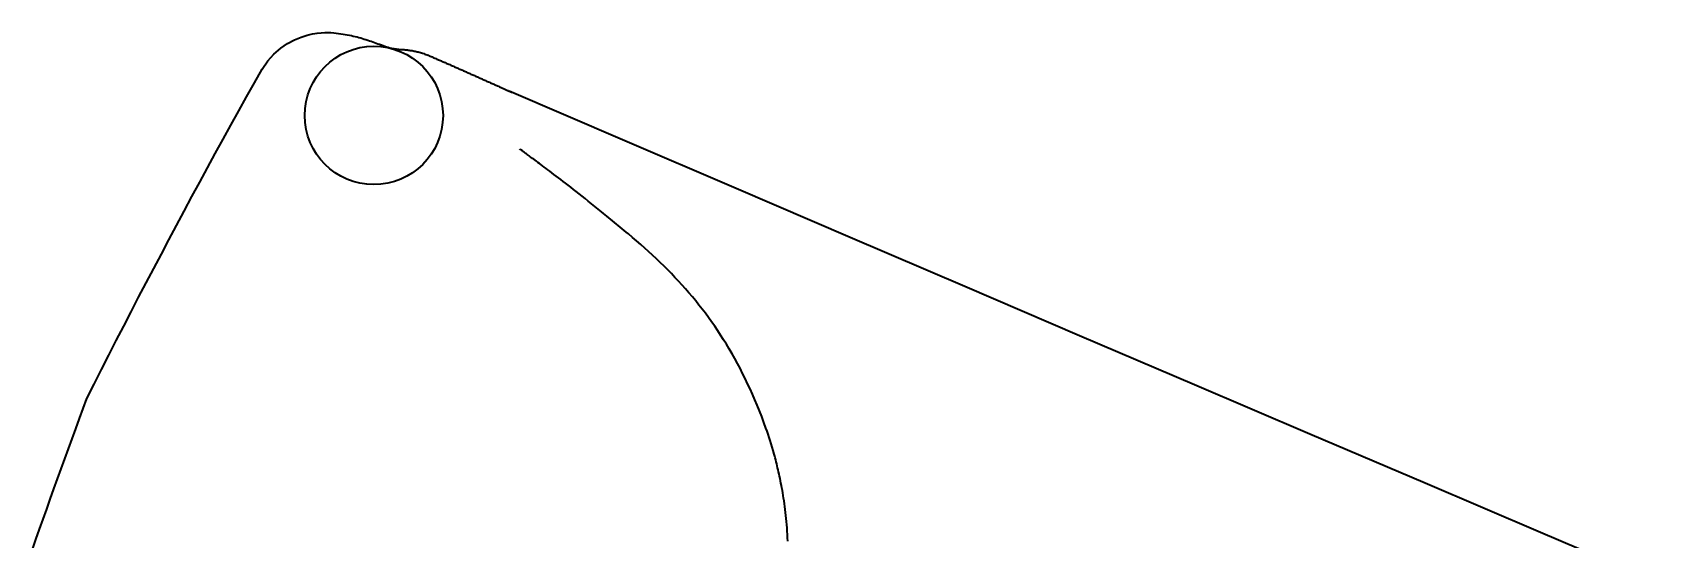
# Model space of a CAD drawing. Header units: millimetres. Extents: x -37281 to 954596, y -59787 to 956680.
# Drawn here: x 871581.96 to 871617.18, y -10736.09 to -10725.1 of the extents above; entities that cross this region are included whole.
import ezdxf

# ---------------------------------------------------------------- set-up
doc = ezdxf.new("R2010")
doc.units = ezdxf.units.MM
doc.header["$MEASUREMENT"] = 0
doc.layers.add('0_Pen_No__7', color=7, linetype='Continuous', lineweight=35)

msp = doc.modelspace()

# ---------------------------------------------------------------- linework, layer by layer
at = {"layer": '0_Pen_No__7', "linetype": 'Continuous', "flags": 128}
for points in [[(871586.944, -10725.89), (871587.062, -10725.714), (871587.197, -10725.564), (871587.344, -10725.439), (871587.495, -10725.336), (871587.645, -10725.256), (871587.789, -10725.195), (871587.921, -10725.152), (871588.035, -10725.126), (871588.133, -10725.111), (871588.221, -10725.101), (871588.3, -10725.097), (871588.371, -10725.096), (871588.435, -10725.099), (871588.494, -10725.104), (871588.548, -10725.11), (871588.599, -10725.116), (871588.649, -10725.123), (871588.697, -10725.13), (871588.744, -10725.137), (871588.789, -10725.145), (871588.834, -10725.154), (871588.877, -10725.163), (871588.919, -10725.173), (871588.96, -10725.183), (871589.001, -10725.193), (871589.041, -10725.204), (871589.08, -10725.215), (871589.118, -10725.226), (871589.156, -10725.238), (871589.194, -10725.25), (871589.231, -10725.262), (871589.269, -10725.275), (871589.305, -10725.287), (871589.342, -10725.3), (871589.379, -10725.313), (871589.416, -10725.326), (871589.454, -10725.339), (871589.491, -10725.352), (871589.529, -10725.366), (871589.567, -10725.379), (871589.605, -10725.392), (871589.642, -10725.405), (871589.679, -10725.417), (871589.715, -10725.43), (871589.751, -10725.442), (871589.786, -10725.453), (871589.821, -10725.465)], [(871589.737, -10725.437), (871589.75, -10725.439), (871589.76, -10725.44), (871589.77, -10725.441), (871589.78, -10725.443), (871589.791, -10725.444), (871589.801, -10725.446), (871589.812, -10725.447), (871589.822, -10725.449), (871589.833, -10725.45), (871589.843, -10725.452), (871589.854, -10725.453), (871589.864, -10725.455), (871589.874, -10725.456), (871589.887, -10725.458), (871589.899, -10725.46), (871589.912, -10725.462), (871589.923, -10725.463), (871589.934, -10725.465)], [(871589.915, -10725.462), (871589.931, -10725.463), (871589.949, -10725.464), (871589.96, -10725.464), (871589.972, -10725.465), (871589.984, -10725.465), (871589.997, -10725.466), (871590.011, -10725.467), (871590.026, -10725.468), (871590.042, -10725.469), (871590.058, -10725.471), (871590.075, -10725.473), (871590.093, -10725.475), (871590.112, -10725.477), (871590.131, -10725.48), (871590.151, -10725.483), (871590.172, -10725.486), (871590.193, -10725.49), (871590.215, -10725.494), (871590.237, -10725.498), (871590.259, -10725.503), (871590.282, -10725.508), (871590.305, -10725.513), (871590.328, -10725.519), (871590.352, -10725.525), (871590.375, -10725.532), (871590.399, -10725.539), (871590.423, -10725.547), (871590.448, -10725.555), (871590.472, -10725.563), (871590.496, -10725.572), (871590.52, -10725.581), (871590.545, -10725.591), (871590.569, -10725.601), (871590.589, -10725.61), (871590.609, -10725.618), (871590.63, -10725.627), (871590.65, -10725.636), (871590.67, -10725.645), (871590.69, -10725.653), (871590.71, -10725.662), (871590.73, -10725.671), (871590.75, -10725.679), (871590.77, -10725.688), (871590.791, -10725.697), (871590.811, -10725.705), (871590.831, -10725.714), (871590.851, -10725.723), (871590.871, -10725.732), (871590.891, -10725.74), (871590.911, -10725.749), (871590.931, -10725.758), (871590.951, -10725.767), (871590.971, -10725.775), (871590.991, -10725.784), (871591.011, -10725.793), (871591.032, -10725.802), (871591.052, -10725.811), (871591.072, -10725.819), (871591.092, -10725.828), (871591.112, -10725.837), (871591.132, -10725.846), (871591.152, -10725.854), (871591.172, -10725.863), (871591.192, -10725.872), (871591.212, -10725.881), (871591.232, -10725.89), (871591.252, -10725.899), (871591.272, -10725.907), (871591.292, -10725.916), (871591.312, -10725.925), (871591.332, -10725.934), (871591.352, -10725.943), (871591.372, -10725.952), (871591.392, -10725.96), (871591.412, -10725.969), (871591.432, -10725.978), (871591.452, -10725.987), (871591.472, -10725.996), (871591.492, -10726.005), (871591.512, -10726.014), (871591.532, -10726.023), (871591.552, -10726.032), (871591.572, -10726.041), (871591.592, -10726.049), (871591.613, -10726.058), (871591.633, -10726.067), (871591.653, -10726.076), (871591.673, -10726.085), (871591.693, -10726.094), (871591.713, -10726.103), (871591.733, -10726.112), (871591.753, -10726.121), (871591.773, -10726.13), (871591.793, -10726.139), (871591.813, -10726.148), (871591.833, -10726.157), (871591.853, -10726.166), (871591.873, -10726.175), (871591.893, -10726.184), (871591.913, -10726.192), (871591.933, -10726.201), (871591.953, -10726.21), (871591.972, -10726.219), (871591.992, -10726.228), (871592.011, -10726.236), (871592.031, -10726.245), (871592.05, -10726.254), (871592.069, -10726.262), (871592.088, -10726.271), (871592.106, -10726.279), (871592.125, -10726.287), (871592.142, -10726.295), (871592.16, -10726.303), (871592.177, -10726.31), (871592.193, -10726.318), (871592.209, -10726.325), (871592.224, -10726.331), (871592.239, -10726.338), (871592.252, -10726.344), (871592.265, -10726.35), (871592.278, -10726.355), (871592.289, -10726.36), (871592.3, -10726.365), (871592.31, -10726.369), (871592.326, -10726.377), (871592.34, -10726.383), (871592.351, -10726.388), (871592.363, -10726.393), (871592.373, -10726.397)], [(871581.958, -10736.302), (871582.034, -10736.084), (871582.112, -10735.865), (871582.189, -10735.646), (871582.266, -10735.428), (871582.344, -10735.21), (871582.422, -10734.991), (871582.501, -10734.773), (871582.58, -10734.555), (871582.659, -10734.338), (871582.738, -10734.12), (871582.818, -10733.902), (871582.897, -10733.685), (871582.978, -10733.467), (871583.059, -10733.25), (871583.14, -10733.033), (871583.298, -10732.718), (871583.457, -10732.403), (871583.616, -10732.089), (871583.777, -10731.775), (871583.938, -10731.462), (871584.1, -10731.149), (871584.262, -10730.836), (871584.425, -10730.524), (871584.589, -10730.212), (871584.754, -10729.9), (871584.918, -10729.589), (871585.084, -10729.277), (871585.25, -10728.966), (871585.418, -10728.654), (871585.586, -10728.342), (871585.754, -10728.031), (871585.923, -10727.721), (871586.093, -10727.411), (871586.263, -10727.103), (871586.433, -10726.797), (871586.603, -10726.492), (871586.773, -10726.19), (871586.944, -10725.89)], [(871617.175, -10736.997), (871614.676, -10735.934), (871612.175, -10734.869), (871609.674, -10733.803), (871607.174, -10732.736), (871604.678, -10731.67), (871602.187, -10730.605), (871599.702, -10729.541), (871597.225, -10728.48), (871594.758, -10727.422), (871592.302, -10726.367)], [(871598.347, -10736.122), (871598.344, -10736.049), (871598.34, -10735.978), (871598.335, -10735.906), (871598.331, -10735.836), (871598.325, -10735.767), (871598.319, -10735.698), (871598.313, -10735.631), (871598.306, -10735.565), (871598.299, -10735.499), (871598.291, -10735.435), (871598.283, -10735.373), (871598.274, -10735.311), (871598.266, -10735.251), (871598.257, -10735.192), (871598.248, -10735.134), (871598.238, -10735.077), (871598.229, -10735.022), (871598.219, -10734.968), (871598.209, -10734.915), (871598.199, -10734.863), (871598.189, -10734.813), (871598.179, -10734.764), (871598.169, -10734.715), (871598.159, -10734.668), (871598.148, -10734.621), (871598.138, -10734.576), (871598.127, -10734.531), (871598.117, -10734.487), (871598.106, -10734.444), (871598.096, -10734.401), (871598.085, -10734.359), (871598.074, -10734.318), (871598.063, -10734.278), (871598.052, -10734.238), (871598.031, -10734.161), (871598.008, -10734.086), (871597.986, -10734.013), (871597.964, -10733.942), (871597.941, -10733.873), (871597.919, -10733.806), (871597.896, -10733.74), (871597.873, -10733.675), (871597.827, -10733.547), (871597.78, -10733.421), (871597.731, -10733.298), (871597.682, -10733.176), (871597.632, -10733.057), (871597.581, -10732.939), (871597.529, -10732.823), (871597.476, -10732.709), (871597.422, -10732.596), (871597.367, -10732.485), (871597.311, -10732.376), (871597.254, -10732.269), (871597.196, -10732.163), (871597.137, -10732.059), (871597.077, -10731.956), (871597.015, -10731.855), (871596.953, -10731.755), (871596.89, -10731.657), (871596.826, -10731.56), (871596.761, -10731.464), (871596.695, -10731.37), (871596.628, -10731.276), (871596.559, -10731.184), (871596.49, -10731.094), (871596.42, -10731.004), (871596.349, -10730.915), (871596.276, -10730.828), (871596.203, -10730.741), (871596.129, -10730.656), (871596.053, -10730.571), (871595.977, -10730.487), (871595.899, -10730.405), (871595.821, -10730.323), (871595.741, -10730.241), (871595.661, -10730.161), (871595.579, -10730.081), (871595.496, -10730.002), (871595.413, -10729.924), (871595.328, -10729.846), (871595.242, -10729.768), (871595.155, -10729.692), (871595.067, -10729.615), (871594.978, -10729.539), (871594.888, -10729.464), (871594.843, -10729.427), (871594.799, -10729.39), (871594.755, -10729.354), (871594.712, -10729.318), (871594.669, -10729.282), (871594.627, -10729.248), (871594.585, -10729.213), (871594.544, -10729.179), (871594.503, -10729.146), (871594.463, -10729.113), (871594.423, -10729.08), (871594.384, -10729.048), (871594.345, -10729.017), (871594.306, -10728.985), (871594.269, -10728.955), (871594.231, -10728.924), (871594.158, -10728.865), (871594.086, -10728.808), (871594.017, -10728.752), (871593.949, -10728.698), (871593.883, -10728.646), (871593.819, -10728.595), (871593.757, -10728.546), (871593.696, -10728.498), (871593.638, -10728.452), (871593.581, -10728.408), (871593.525, -10728.365), (871593.472, -10728.324), (871593.42, -10728.284), (871593.37, -10728.245), (871593.321, -10728.208), (871593.274, -10728.173), (871593.229, -10728.138), (871593.185, -10728.105), (871593.143, -10728.074), (871593.103, -10728.044), (871593.064, -10728.015), (871593.027, -10727.987), (871592.991, -10727.96), (871592.957, -10727.935), (871592.924, -10727.911), (871592.892, -10727.888), (871592.862, -10727.866), (871592.834, -10727.845), (871592.807, -10727.825), (871592.781, -10727.807), (871592.757, -10727.789), (871592.734, -10727.773), (871592.713, -10727.757), (871592.692, -10727.742), (871592.674, -10727.729), (871592.656, -10727.716), (871592.64, -10727.704), (871592.625, -10727.693), (871592.611, -10727.682), (871592.598, -10727.673), (871592.587, -10727.664), (871592.576, -10727.657), (871592.567, -10727.65), (871592.552, -10727.638), (871592.541, -10727.63), (871592.53, -10727.621)]]:
    msp.add_lwpolyline(points, dxfattribs=at)
at = {"layer": '0_Pen_No__7', "linetype": 'Continuous'}
msp.add_circle((871589.366, -10726.894), 1.5, dxfattribs=at)

doc.saveas('drawing.dxf')
